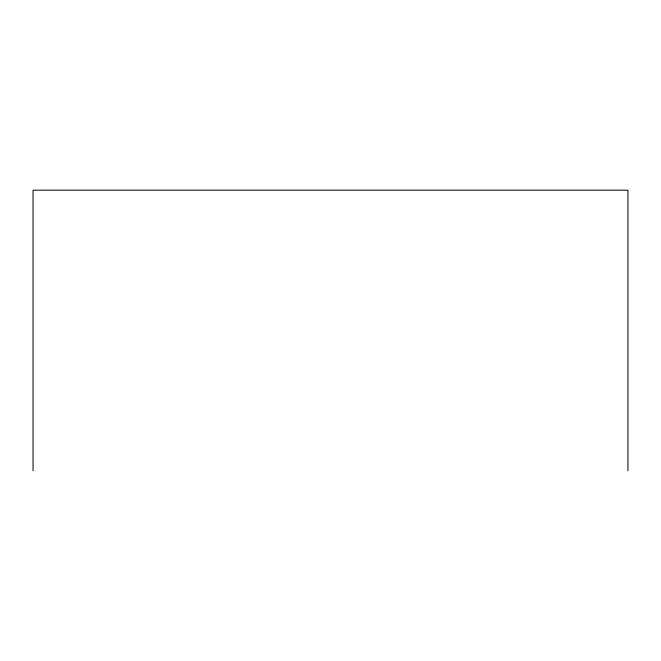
<?xml version="1.0" encoding="UTF-8"?>
<svg xmlns="http://www.w3.org/2000/svg" width="661" height="661" viewBox="0 0 661 661"><rect width="100%" height="100%" fill="white"/><g stroke="black" fill="none" stroke-linecap="round" stroke-linejoin="round"><path stroke-width="0.99" d="M627.95 470.822L627.95 190.178L33.05 190.178L33.05 470.822"/></g></svg>
